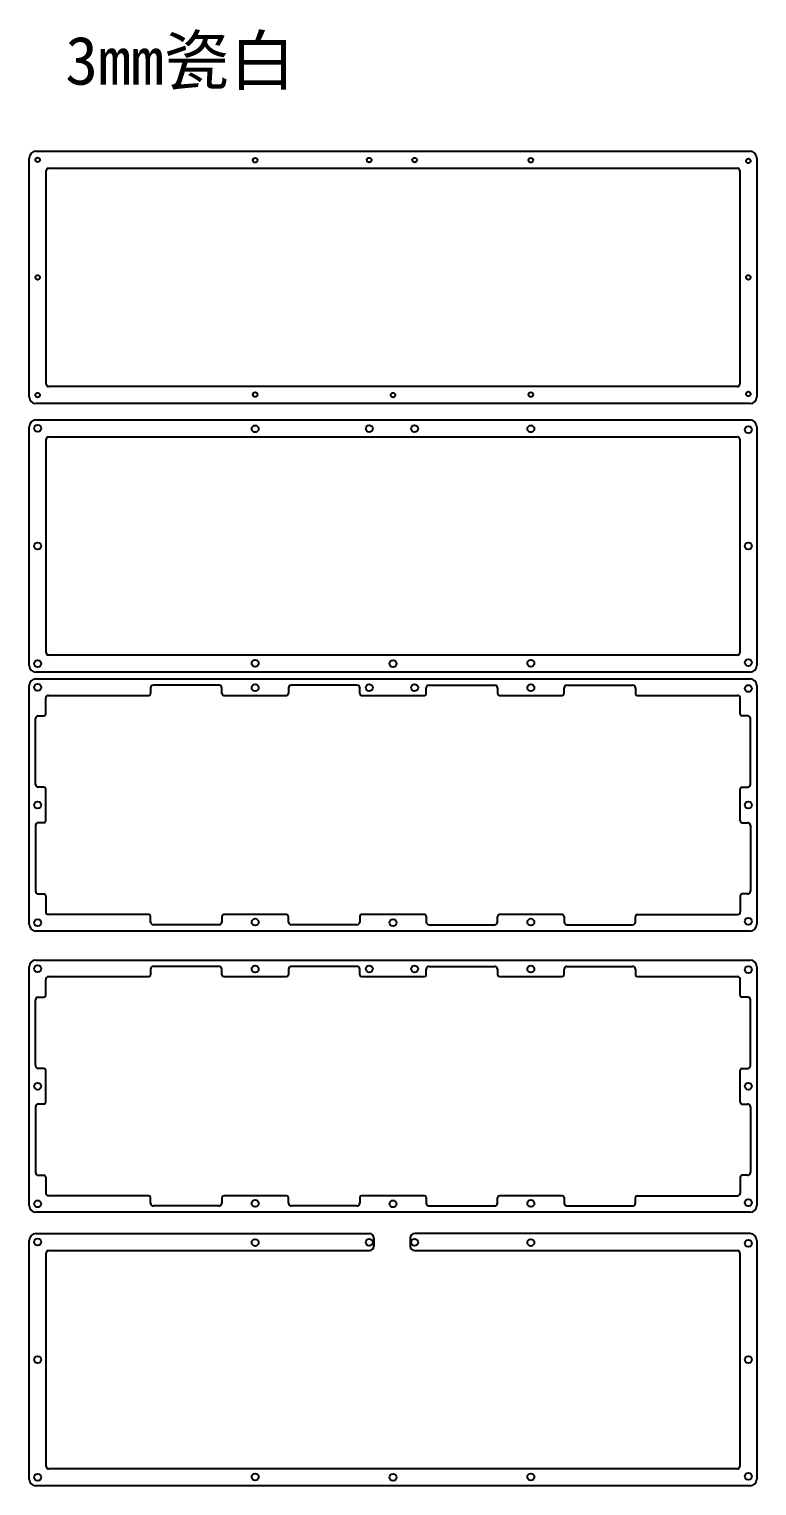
# Model space of a CAD drawing. Extents: x 561 to 1620, y -236 to 406.
# Drawn here: x 561 to 882, y -236 to 406 of the extents above; entities that cross this region are included whole.
import ezdxf

# ---------------------------------------------------------------- set-up
doc = ezdxf.new("R2010")
doc.units = 0
doc.header["$MEASUREMENT"] = 0

msp = doc.modelspace()

# ---------------------------------------------------------------- linework, layer by layer
at = {"color": 0}
for p, q in [((561, 244.06), (561, 349.31)), ((564, 352.31), (878.8, 352.31)), ((881.8, 349.31), (881.8, 244.06)), ((568.5, 249.56), (568.5, 343.81)), ((569.5, 344.81), (873.3, 344.81)), ((874.3, 343.81), (874.3, 249.56)), ((873.3, 248.56), (569.5, 248.56)), ((878.8, 241.06), (564, 241.06)), ((564, 233.84), (878.8, 233.84)), ((561, 125.59), (561, 230.84)), ((568.5, 131.09), (568.5, 225.34)), ((569.5, 226.34), (873.3, 226.34)), ((874.3, 225.34), (874.3, 131.09)), ((881.8, 230.84), (881.8, 125.59)), ((873.3, 130.09), (569.5, 130.09)), ((878.8, 122.59), (564, 122.59)), ((561, 11.4), (561, 116.65)), ((564, 119.65), (878.8, 119.65)), ((881.8, 116.65), (881.8, 11.4)), ((878.8, 8.4), (564, 8.4)), ((564, -4.38), (878.8, -4.38)), ((561, -112.63), (561, -7.38)), ((881.8, -7.38), (881.8, -112.63)), ((878.8, -115.63), (564, -115.63)), ((561, -233.27), (561, -128.02)), ((564, -125.02), (710.97, -125.02)), ((881.8, -128.02), (881.8, -233.27)), ((568.5, -227.77), (568.5, -133.52)), ((569.5, -132.52), (710.97, -132.52)), ((874.3, -133.52), (874.3, -227.77)), ((873.3, -228.77), (569.5, -228.77)), ((878.8, -236.27), (564, -236.27))]:
    msp.add_line(p, q, dxfattribs=at)
at = {"linetype": 'Continuous'}
for p, q in [((614.56, 115.65), (614.56, 113.15)), ((644.76, 116.85), (615.76, 116.85)), ((645.96, 113.15), (645.96, 115.65)), ((675.32, 115.65), (675.32, 113.15)), ((705.52, 116.85), (676.52, 116.85)), ((706.72, 113.15), (706.72, 115.65)), ((736.08, 113.15), (736.08, 115.65)), ((737.28, 116.85), (766.28, 116.85)), ((767.48, 115.65), (767.48, 113.15)), ((796.84, 113.15), (796.84, 115.65)), ((798.04, 116.85), (827.04, 116.85)), ((828.24, 115.65), (828.24, 113.15)), ((568.3, 104.09), (568.3, 111.15)), ((569.5, 112.35), (613.76, 112.35)), ((646.76, 112.35), (674.52, 112.35)), ((707.52, 112.35), (735.28, 112.35)), ((768.28, 112.35), (796.04, 112.35)), ((829.04, 112.35), (873.3, 112.35)), ((874.5, 104.09), (874.5, 111.15)), ((565, 103.29), (567.5, 103.29)), ((877.8, 103.29), (875.3, 103.29)), ((563.8, 73.09), (563.8, 102.09)), ((879, 73.09), (879, 102.09)), ((567.5, 71.89), (565, 71.89)), ((568.3, 56.97), (568.3, 71.09)), ((874.5, 56.97), (874.5, 71.09)), ((875.3, 71.89), (877.8, 71.89)), ((563.8, 54.97), (563.8, 25.97)), ((567.5, 56.17), (565, 56.17)), ((875.3, 56.17), (877.8, 56.17)), ((879, 54.97), (879, 25.97)), ((565, 24.77), (567.5, 24.77)), ((568.3, 23.97), (568.3, 16.9)), ((874.5, 23.97), (874.5, 16.9)), ((877.8, 24.77), (875.3, 24.77)), ((613.76, 15.7), (569.5, 15.7)), ((614.56, 12.4), (614.56, 14.9)), ((645.96, 14.9), (645.96, 12.4)), ((674.52, 15.7), (646.76, 15.7)), ((675.32, 12.4), (675.32, 14.9)), ((706.72, 14.9), (706.72, 12.4)), ((735.28, 15.7), (707.52, 15.7)), ((736.08, 14.9), (736.08, 12.4)), ((767.48, 12.4), (767.48, 14.9)), ((796.04, 15.7), (768.28, 15.7)), ((796.84, 14.9), (796.84, 12.4)), ((828.24, 12.4), (828.24, 14.9)), ((829.04, 15.7), (873.3, 15.7)), ((644.76, 11.2), (615.76, 11.2)), ((705.52, 11.2), (676.52, 11.2)), ((737.28, 11.2), (766.28, 11.2)), ((798.04, 11.2), (827.04, 11.2)), ((569.5, -11.68), (613.76, -11.68)), ((614.56, -8.38), (614.56, -10.88)), ((644.76, -7.18), (615.76, -7.18)), ((645.96, -10.88), (645.96, -8.38)), ((646.76, -11.68), (674.52, -11.68)), ((675.32, -8.38), (675.32, -10.88)), ((705.52, -7.18), (676.52, -7.18)), ((706.72, -10.88), (706.72, -8.38)), ((707.52, -11.68), (735.28, -11.68)), ((736.08, -10.88), (736.08, -8.38)), ((737.28, -7.18), (766.28, -7.18)), ((767.48, -8.38), (767.48, -10.88)), ((768.28, -11.68), (796.04, -11.68)), ((796.84, -10.88), (796.84, -8.38)), ((798.04, -7.18), (827.04, -7.18)), ((828.24, -8.38), (828.24, -10.88)), ((829.04, -11.68), (873.3, -11.68)), ((568.3, -19.95), (568.3, -12.88)), ((874.5, -19.95), (874.5, -12.88)), ((563.8, -50.95), (563.8, -21.95)), ((565, -20.75), (567.5, -20.75)), ((877.8, -20.75), (875.3, -20.75)), ((879, -50.95), (879, -21.95)), ((567.5, -52.15), (565, -52.15)), ((568.3, -67.07), (568.3, -52.95)), ((874.5, -67.07), (874.5, -52.95)), ((875.3, -52.15), (877.8, -52.15)), ((563.8, -69.07), (563.8, -98.07)), ((567.5, -67.87), (565, -67.87)), ((875.3, -67.87), (877.8, -67.87)), ((879, -69.07), (879, -98.07)), ((565, -99.27), (567.5, -99.27)), ((568.3, -100.07), (568.3, -107.13)), ((874.5, -100.07), (874.5, -107.13)), ((877.8, -99.27), (875.3, -99.27)), ((613.76, -108.33), (569.5, -108.33)), ((614.56, -111.63), (614.56, -109.13)), ((645.96, -109.13), (645.96, -111.63)), ((674.52, -108.33), (646.76, -108.33)), ((675.32, -111.63), (675.32, -109.13)), ((706.72, -109.13), (706.72, -111.63)), ((735.28, -108.33), (707.52, -108.33)), ((736.08, -109.13), (736.08, -111.63)), ((767.48, -111.63), (767.48, -109.13)), ((796.04, -108.33), (768.28, -108.33)), ((796.84, -109.13), (796.84, -111.63)), ((828.24, -111.63), (828.24, -109.13)), ((829.04, -108.33), (873.3, -108.33)), ((644.76, -112.83), (615.76, -112.83)), ((705.52, -112.83), (676.52, -112.83)), ((737.28, -112.83), (766.28, -112.83)), ((798.04, -112.83), (827.04, -112.83)), ((712.97, -127.02), (712.97, -130.52)), ((728.97, -127.02), (728.97, -130.52)), ((878.8, -125.02), (730.97, -125.02)), ((730.97, -132.52), (873.3, -132.52))]:
    msp.add_line(p, q, dxfattribs=at)
for centre, radius in [((564.75, 348.56), 1.02), ((660.64, 348.37), 1.02), ((710.94, 348.44), 1.02), ((730.94, 348.44), 1.02), ((782.16, 348.37), 1.02), ((878.05, 348.06), 1.02), ((564.75, 296.69), 1.02), ((878.05, 296.69), 1.02), ((564.75, 244.81), 1.02), ((660.64, 245), 1.02), ((721.4, 244.81), 1.02), ((782.16, 245), 1.02), ((878.05, 245.31), 1.02), ((564.75, 230.09), 1.53), ((660.64, 229.9), 1.53), ((710.94, 229.97), 1.53), ((730.94, 229.97), 1.53), ((782.16, 229.9), 1.53), ((878.05, 229.59), 1.53), ((564.75, 178.22), 1.53), ((878.05, 178.22), 1.53), ((564.75, 126.34), 1.53), ((660.64, 126.54), 1.53), ((721.4, 126.34), 1.53), ((782.16, 126.54), 1.53), ((878.05, 126.84), 1.53), ((564.75, 115.9), 1.53), ((660.64, 115.71), 1.53), ((710.94, 115.78), 1.53), ((730.94, 115.78), 1.53), ((782.16, 115.71), 1.53), ((878.05, 115.4), 1.53), ((564.75, 64.03), 1.53), ((878.05, 64.03), 1.53), ((564.75, 12.15), 1.53), ((660.64, 12.35), 1.53), ((721.4, 12.15), 1.53), ((782.16, 12.35), 1.53), ((878.05, 12.65), 1.53), ((564.75, -8.13), 1.53), ((660.64, -8.33), 1.53), ((710.94, -8.26), 1.53), ((730.94, -8.26), 1.53), ((782.16, -8.33), 1.53), ((878.05, -8.63), 1.53), ((564.75, -60.01), 1.53), ((878.05, -60.01), 1.53), ((564.75, -111.88), 1.53), ((660.64, -111.69), 1.53), ((721.4, -111.88), 1.53), ((782.16, -111.69), 1.53), ((878.05, -111.38), 1.53), ((564.75, -128.77), 1.53), ((660.64, -128.96), 1.53), ((710.94, -128.9), 1.53), ((730.94, -128.9), 1.53), ((782.16, -128.96), 1.53), ((878.05, -129.27), 1.53), ((564.75, -180.65), 1.53), ((878.05, -180.65), 1.53), ((564.75, -232.52), 1.53), ((660.64, -232.33), 1.53), ((721.4, -232.52), 1.53), ((782.16, -232.33), 1.53), ((878.05, -232.02), 1.53)]:
    msp.add_circle(centre, radius, dxfattribs=at)
at = {"color": 0}
for centre, radius, start, end in [((564, 349.31), 3, 90, 180), ((878.8, 349.31), 3, 0, 90), ((569.5, 343.81), 1, 90, 180), ((873.3, 343.81), 1, 0, 90), ((569.5, 249.56), 1, 180, 270), ((873.3, 249.56), 1, 270, 0), ((564, 244.06), 3, 180, 270), ((878.8, 244.06), 3, 270, 0), ((564, 230.84), 3, 90, 180), ((878.8, 230.84), 3, 0, 90), ((569.5, 225.34), 1, 90, 180), ((873.3, 225.34), 1, 0, 90), ((569.5, 131.09), 1, 180, 270), ((873.3, 131.09), 1, 270, 0), ((564, 125.59), 3, 180, 270), ((878.8, 125.59), 3, 270, 0), ((564, 116.65), 3, 90, 180), ((878.8, 116.65), 3, 0, 90), ((569.5, 111.15), 1.2, 90, 180), ((873.3, 111.15), 1.2, 0, 90), ((873.3, 16.9), 1.2, 270, 0), ((564, 11.4), 3, 180, 270), ((878.8, 11.4), 3, 270, 0), ((564, -7.38), 3, 90, 180), ((878.8, -7.38), 3, 0, 90), ((569.5, -12.88), 1.2, 90, 180), ((873.3, -12.88), 1.2, 0, 90), ((873.3, -107.13), 1.2, 270, 0), ((564, -112.63), 3, 180, 270), ((878.8, -112.63), 3, 270, 0), ((564, -128.02), 3, 90, 180), ((878.8, -128.02), 3, 0, 90), ((569.5, -133.52), 1, 90, 180), ((873.3, -133.52), 1, 0, 90), ((569.5, -227.77), 1, 180, 270), ((873.3, -227.77), 1, 270, 0), ((564, -233.27), 3, 180, 270), ((878.8, -233.27), 3, 270, 0)]:
    msp.add_arc(centre, radius, start, end, dxfattribs=at)
at = {"linetype": 'Continuous'}
for centre, radius, start, end in [((615.76, 115.65), 1.2, 90, 180), ((644.76, 115.65), 1.2, 0, 90), ((676.52, 115.65), 1.2, 90, 180), ((705.52, 115.65), 1.2, 0, 90), ((737.28, 115.65), 1.2, 90, 180), ((766.28, 115.65), 1.2, 0, 90), ((798.04, 115.65), 1.2, 90, 180), ((827.04, 115.65), 1.2, 0, 90), ((613.76, 113.15), 0.8, 270, 0), ((646.76, 113.15), 0.8, 180, 270), ((674.52, 113.15), 0.8, 270, 0), ((707.52, 113.15), 0.8, 180, 270), ((735.28, 113.15), 0.8, 270, 0), ((768.28, 113.15), 0.8, 180, 270), ((796.04, 113.15), 0.8, 270, 0), ((829.04, 113.15), 0.8, 180, 270), ((565, 102.09), 1.2, 90, 180), ((567.5, 104.09), 0.8, 270, 0), ((875.3, 104.09), 0.8, 180, 270), ((877.8, 102.09), 1.2, 0, 90), ((565, 73.09), 1.2, 180, 270), ((567.5, 71.09), 0.8, 0, 90), ((875.3, 71.09), 0.8, 90, 180), ((877.8, 73.09), 1.2, 270, 0), ((565, 54.97), 1.2, 90, 180), ((567.5, 56.97), 0.8, 270, 0), ((875.3, 56.97), 0.8, 180, 270), ((877.8, 54.97), 1.2, 0, 90), ((565, 25.97), 1.2, 180, 270), ((877.8, 25.97), 1.2, 270, 0), ((567.5, 23.97), 0.8, 0, 90), ((875.3, 23.97), 0.8, 90, 180), ((569.5, 16.9), 1.2, 180, 270), ((613.76, 14.9), 0.8, 0, 90), ((646.76, 14.9), 0.8, 90, 180), ((674.52, 14.9), 0.8, 0, 90), ((707.52, 14.9), 0.8, 90, 180), ((735.28, 14.9), 0.8, 0, 90), ((768.28, 14.9), 0.8, 90, 180), ((796.04, 14.9), 0.8, 0, 90), ((829.04, 14.9), 0.8, 90, 180), ((615.76, 12.4), 1.2, 180, 270), ((644.76, 12.4), 1.2, 270, 0), ((676.52, 12.4), 1.2, 180, 270), ((705.52, 12.4), 1.2, 270, 0), ((737.28, 12.4), 1.2, 180, 270), ((766.28, 12.4), 1.2, 270, 0), ((798.04, 12.4), 1.2, 180, 270), ((827.04, 12.4), 1.2, 270, 0), ((613.76, -10.88), 0.8, 270, 0), ((615.76, -8.38), 1.2, 90, 180), ((644.76, -8.38), 1.2, 0, 90), ((646.76, -10.88), 0.8, 180, 270), ((674.52, -10.88), 0.8, 270, 0), ((676.52, -8.38), 1.2, 90, 180), ((705.52, -8.38), 1.2, 0, 90), ((707.52, -10.88), 0.8, 180, 270), ((735.28, -10.88), 0.8, 270, 0), ((737.28, -8.38), 1.2, 90, 180), ((766.28, -8.38), 1.2, 0, 90), ((768.28, -10.88), 0.8, 180, 270), ((796.04, -10.88), 0.8, 270, 0), ((798.04, -8.38), 1.2, 90, 180), ((827.04, -8.38), 1.2, 0, 90), ((829.04, -10.88), 0.8, 180, 270), ((565, -21.95), 1.2, 90, 180), ((567.5, -19.95), 0.8, 270, 0), ((875.3, -19.95), 0.8, 180, 270), ((877.8, -21.95), 1.2, 0, 90), ((565, -50.95), 1.2, 180, 270), ((877.8, -50.95), 1.2, 270, 0), ((567.5, -52.95), 0.8, 0, 90), ((875.3, -52.95), 0.8, 90, 180), ((565, -69.07), 1.2, 90, 180), ((567.5, -67.07), 0.8, 270, 0), ((875.3, -67.07), 0.8, 180, 270), ((877.8, -69.07), 1.2, 0, 90), ((565, -98.07), 1.2, 180, 270), ((567.5, -100.07), 0.8, 0, 90), ((875.3, -100.07), 0.8, 90, 180), ((877.8, -98.07), 1.2, 270, 0), ((569.5, -107.13), 1.2, 180, 270), ((613.76, -109.13), 0.8, 0, 90), ((646.76, -109.13), 0.8, 90, 180), ((674.52, -109.13), 0.8, 0, 90), ((707.52, -109.13), 0.8, 90, 180), ((735.28, -109.13), 0.8, 0, 90), ((768.28, -109.13), 0.8, 90, 180), ((796.04, -109.13), 0.8, 0, 90), ((829.04, -109.13), 0.8, 90, 180), ((615.76, -111.63), 1.2, 180, 270), ((644.76, -111.63), 1.2, 270, 0), ((676.52, -111.63), 1.2, 180, 270), ((705.52, -111.63), 1.2, 270, 0), ((737.28, -111.63), 1.2, 180, 270), ((766.28, -111.63), 1.2, 270, 0), ((798.04, -111.63), 1.2, 180, 270), ((827.04, -111.63), 1.2, 270, 0), ((710.97, -127.02), 2, 0, 90), ((730.97, -127.02), 2, 90, 180), ((710.97, -130.52), 2, 270, 0), ((730.97, -130.52), 2, 180, 270)]:
    msp.add_arc(centre, radius, start, end, dxfattribs=at)

# ---------------------------------------------------------------- texts
at = {"linetype": 'Continuous', "insert": (576.92, 402.97), "char_height": 21.278, "width": 173.652, "attachment_point": 1}
msp.add_mtext('3mm{\\fSimSun|b0|i0|c134|p2;瓷白}', dxfattribs=at)

doc.saveas('drawing.dxf')
